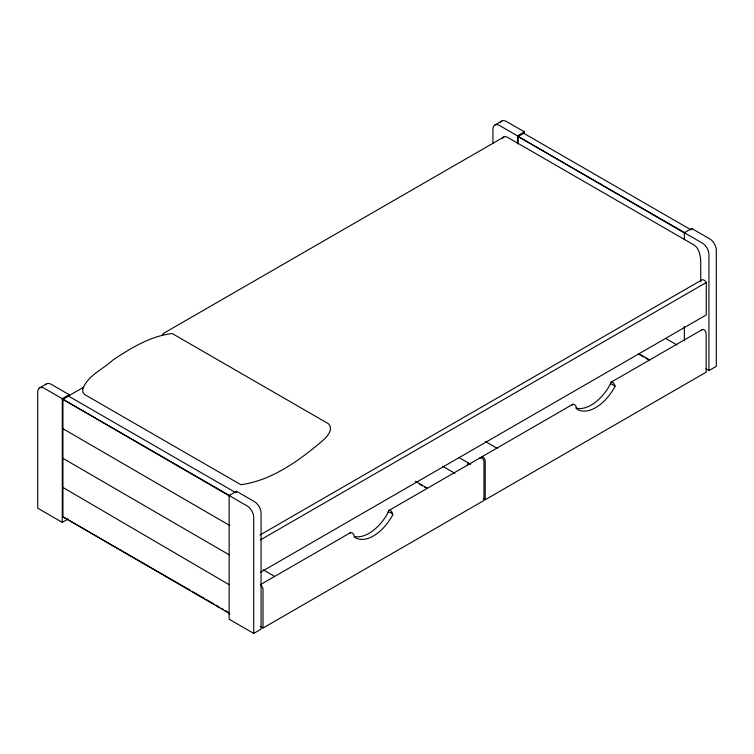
<?xml version="1.0" encoding="UTF-8"?>
<svg xmlns="http://www.w3.org/2000/svg" width="754" height="754" viewBox="0 0 754 754"><rect width="100%" height="100%" fill="white"/><g stroke="black" fill="none" stroke-linecap="round" stroke-linejoin="round"><path stroke-width="1.13" d="M610.608 383.55L609.807 385.153A36.371 20.999 -60 0 1 575.745 407.999M162.035 335.417L163.882 333.155L504.605 136.559L507.018 137.021L694.462 245.248C699.429 248.98 700.494 255.908 700.711 261.732L700.711 281.76M502.569 138.161L503.87 136.87M39.623 387.829L46.541 383.843M494.85 125.013L501.768 121.017M68.199 518.941L62.271 522.362L37.7 508.177L37.7 392.231A9.312 5.372 60 0 1 44.392 388.357L62.271 398.687L69.189 394.691L69.189 395.718L62.271 399.714M492.928 143.458L492.928 129.405A9.312 5.372 60 0 1 499.619 125.541L517.498 135.861L524.416 131.865L524.416 132.893L517.498 136.889M68.491 395.963L83.666 387.198M62.271 517.216L62.94 516.829L190.47 590.448M229.141 495.538L236.502 491.288L254.381 501.608A9.312 5.372 60 0 1 261.072 513.201L261.072 629.156L253.712 633.407L229.141 619.222L229.141 495.538L247.01 505.859A9.312 5.372 60 0 1 253.712 517.451L253.712 633.407M684.368 239.621L684.368 232.713L691.729 228.462L709.608 238.782A9.312 5.372 60 0 1 716.3 250.375L716.3 366.331L708.939 370.582L705.989 368.885M229.141 496.566L229.81 496.179L62.94 399.328L62.94 516.829L229.81 613.681L229.141 614.067M684.368 233.74L685.037 233.354L518.168 136.502L518.168 143.552M260.055 534.982L701.795 279.951A4.383 2.526 60 0 1 706.262 282.524L706.262 314.927L260.432 572.324M260.432 539.921L706.262 282.524M260.234 584.765L350.487 532.663M388.866 510.505L480.138 457.81M481.42 457.065L572.691 404.37M611.07 382.212L702.342 329.526M349.913 533.483A3.157 1.819 60 0 1 352.354 533.012A3.157 1.819 60 0 1 354.295 536.678L354.908 537.47A36.371 20.999 -60 0 0 392.071 516.019C395.2 514.398 387.349 509.827 387.603 513.436A36.371 20.999 -60 0 1 354.38 536.499M572.107 405.2A3.157 1.819 60 0 1 574.557 404.719A3.157 1.819 60 0 1 576.499 408.395L577.102 409.186A36.371 20.999 -60 0 0 614.265 387.726L615.076 386.123L610.636 383.532M260.347 626.48L263.023 628.025L483.945 500.477L483.945 461.825A3.157 1.819 60 0 0 482.004 458.159A3.157 1.819 60 0 0 479.563 458.63M483.446 498.705L485.227 499.742L706.149 372.193L706.149 333.541A3.157 1.819 60 0 0 704.208 329.866A3.157 1.819 60 0 0 701.757 330.346M524.416 131.865L506.537 121.545A9.312 5.372 60 0 0 500.326 122.704M523.747 133.279L691.06 229.876M518.168 136.502L685.48 233.099M684.368 232.713L702.238 243.033A9.312 5.372 60 0 1 708.939 254.635L708.939 370.582M665.782 338.499L676.988 344.974M638.544 353.522L649.712 359.969M638.544 354.041L643.624 356.962M645.65 358.141L648.694 359.894M485.35 441.495L497.574 448.555M458.988 457.537L470.76 464.332M442.56 466.198L454.785 473.258M415.331 481.222L427.509 488.253M419.394 484.077L422.438 485.84M424.464 487.009L426.491 488.187M69.189 394.691L51.31 384.37A9.312 5.372 60 0 0 45.476 384.842M68.52 396.104L235.832 492.701M62.94 399.328L230.253 495.925M263.155 569.779L274.362 576.254M192.506 591.626L204.749 598.695M206.785 599.873L213.929 604.001M215.974 605.179L219.028 606.942M221.073 608.12L223.109 609.298M225.154 610.476L228.217 612.248M62.94 428.706L229.81 525.557M62.714 458.206L229.584 555.057M62.94 487.452L229.141 584.689M691.729 228.462L691.729 229.489M684.368 326.567L684.368 340.667M614.878 386.51L614.878 386.237A3.157 1.819 60 0 0 612.644 382.372A3.157 1.819 60 0 0 610.42 383.663L610.42 383.937M517.498 135.861L517.498 143.939M485.227 499.742L485.227 461.09A3.157 1.819 60 0 0 483.286 457.414A3.157 1.819 60 0 0 480.845 457.885M467.782 462.617L467.782 464.86M392.674 514.803L392.674 514.52A3.157 1.819 60 0 0 390.449 510.656A3.157 1.819 60 0 0 388.216 511.947L388.216 512.22M263.023 628.025L263.023 589.374A3.157 1.819 60 0 0 260.799 585.509M236.502 491.288L236.502 492.315M62.271 398.687L62.271 522.362M82.751 389.111L82.751 391.939L84.627 394.512L240.837 484.699C269.263 480.948 294.578 463.719 316.463 445.916C321.496 441.373 335.605 431.919 328.461 423.748L172.251 333.56C150.649 335.954 130.8 348.15 112.93 360.044C103.044 369.328 87.483 375.586 82.751 389.111"/></g></svg>
